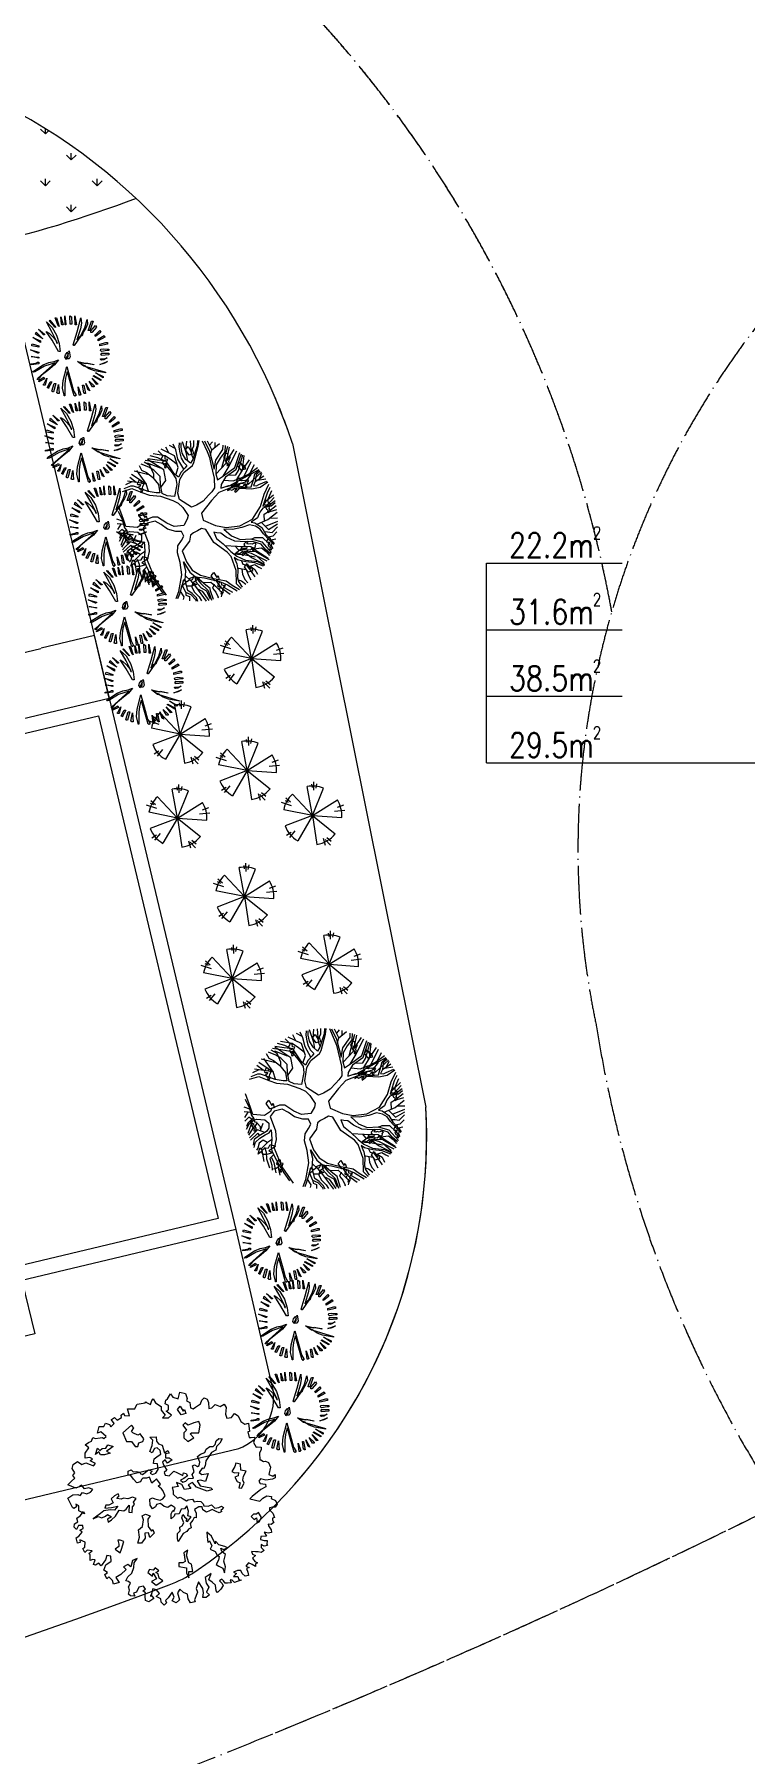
# Model space of a CAD drawing. Extents: x 1035948 to 1665131, y -158296 to 142149.
# Drawn here: x 1431022 to 1445003, y -8497 to 25295 of the extents above; entities that cross this region are included whole.
import ezdxf

# ---------------------------------------------------------------- set-up
doc = ezdxf.new("R2010")
doc.units = 0
doc.header["$LTSCALE"] = 200
doc.header["$MEASUREMENT"] = 0
doc.linetypes.add('ACAD_ISO04W100', pattern=[30.5, 24, -3, 0.5, -3])
doc.layers.get('0').update_dxf_attribs({"linetype": 'CONTINUOUS'})
doc.layers.get('DEFPOINTS').update_dxf_attribs({"linetype": 'CONTINUOUS'})
for name, color, linetype in [('CH1', 7, 'CONTINUOUS'), ('DL', 21, 'CONTINUOUS'), ('LMLK', 123, 'CONTINUOUS'), ('PUB_TEXT', 7, 'CONTINUOUS'), ('ZXX', 6, 'ACAD_ISO04W100'), ('凤尾兰', 7, 'CONTINUOUS'), ('合欢', 7, 'CONTINUOUS'), ('广玉兰', 7, 'CONTINUOUS'), ('枸骨球', 7, 'CONTINUOUS'), ('矮杆美人蕉', 7, 'CONTINUOUS')]:
    doc.layers.add(name, color=color, linetype=linetype)
doc.styles.add('_HZTXT', font='txt.shx', dxfattribs={"width": 0.8, "bigfont": 'hztxt.shx'})
doc.styles.add('DIM_FONT', font='SIMPLEX.shx', dxfattribs={"width": 0.8})
doc.dimstyles.new('NORMAL', dxfattribs={"dimscale": 3, "dimtxt": 0.18, "dimasz": 0.18, "dimexe": 0.18, "dimexo": 0.0625, "dimgap": 0.09, "dimtad": 0, "dimtih": 1, "dimtoh": 1, "dimdec": 4, "dimzin": 0, "dimdsep": 46, "dimtxsty": 'Standard', "dimblk1": '_DIMX', "dimblk2": '_DIMX', "dimcen": 0.09, "dimadec": 0, "dimazin": 0, "dimtfac": 1, "dimtdec": 4, "dimtofl": 0, "dimtmove": 0, "dimatfit": 3, "dimfxl": 0, "dimtolj": 1, "dimtzin": 0, "dimarcsym": 0})

# ---------------------------------------------------------------- blocks, each defined once
blk = doc.blocks.new('ZW14')
at = {"layer": '凤尾兰', "color": 3}
for q in [(-1089, 1201), (-289, 1609), (605, 1522), (-1560, 348), (-1483, -540), (-798, -1344), (1368, 883), (243, -1545), (1252, -970), (1605, -79)]:
    blk.add_line((9, 37), q, dxfattribs=at)
for points in [[(-1446, 996), (-1197, 777)], [(-42, 1733), (-12, 1553)], [(58, 1862), (68, 1404)], [(237, 1762), (187, 1514)], [(-1705, 757), (-1147, 578)], [(-1486, 847), (-1316, 767)], [(1203, 270), (1771, 329)], [(1373, 488), (1721, 618)], [(-1406, -1044), (-1147, -875)], [(-1227, -1174), (-928, -805)], [(596, -1213), (705, -1582)], [(695, -1273), (994, -1582)], [(785, -1174), (1024, -1373)]]:
    blk.add_lwpolyline(points, dxfattribs=at)
for start, end in [(133.34534, 168.79343), (68.14374, 100.76711), (355.83311, 31.88748), (201.1526, 239.68261), (278.40482, 320.96423)]:
    blk.add_arc((9, 37), 1600, start, end, dxfattribs=at)
at = {"layer": '凤尾兰', "color": 3, "style": 'DIM_FONT', "width": 0.8, "flags": 9}
for tag in ['YSIZE', 'XSIZE']:
    blk.add_attdef(tag, (0, 80), '', height=0.5, dxfattribs=at)
at = {"layer": '凤尾兰', "color": 3, "width": 0.8, "flags": 9}
for tag in ['YSIZE', 'XSIZE']:
    blk.add_attdef(tag, (159, 228), '', height=0.5, dxfattribs=at)
blk = doc.blocks.new('ZW11')
at = {"layer": '枸骨球', "color": 85, "linetype": 'Continuous'}
for points in [[(-954, 1937), (-625, 1544), (-680, 1571), (-991, 1909), (-954, 1937)], [(-652, 2065), (-588, 2065), (-442, 1608), (-497, 1635), (-652, 2065)], [(-351, 2120), (-222, 1699), (-286, 1699), (-286, 1727), (-314, 1727), (-351, 2120)], [(-131, 2184), (-76, 1727), (-76, 1699), (-104, 1699), (-131, 2184)], [(143, 2184), (235, 2120), (263, 1727), (171, 1727), (143, 2184)], [(747, 2065), (775, 1781), (720, 1480), (555, 931), (537, 876), (720, 1086), (747, 1086), (381, 565), (354, 565), (354, 601), (327, 601), (546, 1315), (747, 2065)], [(418, 2184), (509, 1699), (445, 1699), (418, 2184)], [(1086, 1974), (1113, 1727), (1012, 1507), (875, 1297), (811, 1086), (747, 1086), (747, 1113), (958, 1525), (1086, 1974)], [(1333, 1882), (1424, 1882), (1241, 1388), (1150, 1388), (1177, 1480), (1333, 1882)], [(-1869, 995), (-1448, 812), (-1448, 720), (-1869, 995)], [(-1686, 1297), (-1320, 931), (-1384, 967), (-1723, 1178), (-1686, 1297)], [(-1567, 1452), (-1229, 1178), (-1229, 1150), (-1293, 1150), (-1567, 1452)], [(-1137, 1845), (-826, 1553), (-588, 1132), (-433, 675), (-378, 235), (-469, 235), (-826, 848), (-1146, 1333), (-991, 1242), (-799, 1059), (-625, 848), (-561, 693), (-533, 693), (-817, 1278), (-1137, 1845)], [(1543, 1662), (1607, 1571), (1360, 1297), (1360, 1269), (1296, 1269), (1296, 1360), (1543, 1662)], [(1790, 1388), (1845, 1297), (1543, 1059), (1543, 1086), (1516, 1086), (1543, 1150), (1790, 1388)], [(2028, 1113), (2064, 1022), (1699, 812), (1699, 903), (2028, 1113)], [(-1997, 327), (-1540, 199), (-1540, 171), (-1567, 171), (-1567, 144), (-1595, 144), (-1997, 327)], [(-1906, 656), (-1540, 537), (-1540, 473), (-1933, 537), (-1933, 601), (-1906, 656)], [(107, 263), (171, -48), (107, -167), (-58, -167), (-122, -76), (-85, 62), (6, 181), (107, 235), (107, 263)], [(52, 144), (52, 107), (-76, -167), (-76, -194), (52, -48), (52, 144)], [(2119, 720), (2211, 720), (2211, 629), (1790, 537), (1790, 629), (2119, 720)], [(2001, 382), (2275, 354), (2275, 290), (2183, 290), (1881, 235), (1845, 263), (1817, 290), (1845, 354), (2001, 382)], [(1881, 144), (2275, 144), (2275, 53), (1881, 16), (1881, 53), (1845, 107), (1881, 144)], [(-1960, -39), (-1567, -76), (-1540, -76), (-1540, -130), (-1960, -39)], [(-1631, -350), (-1540, -350), (-1540, -441), (-1960, -496), (-1960, -441), (-1933, -441), (-1631, -377), (-1631, -350)], [(-469, -222), (-689, -496), (-1064, -798), (-1411, -1082), (-1521, -1210), (-1567, -1320), (-1595, -1292), (-1631, -1292), (-1595, -1228), (-680, -405), (-652, -377), (-1229, -570), (-1759, -881), (-1842, -899), (-1869, -899), (-1842, -835), (-1311, -496), (-1000, -368), (-716, -314), (-469, -222)], [(-12, -588), (226, -1430), (354, -1905), (473, -2115), (473, -2179), (445, -2179), (445, -2207), (418, -2207), (418, -2179), (381, -2179), (16, -899), (-12, -899), (-12, -926), (-94, -1219), (-131, -1530), (-131, -2179), (-168, -2179), (-168, -2143), (-250, -1768), (-213, -1356), (-12, -588)], [(564, -314), (994, -405), (1022, -405), (1022, -441), (784, -405), (784, -469), (811, -469), (967, -533), (967, -561), (903, -561), (564, -314)], [(967, -561), (2092, -899), (2092, -926), (1488, -816), (1205, -716), (967, -561)], [(1058, -405), (1452, -469), (1452, -496), (1058, -405)], [(1543, -926), (1973, -1137), (1973, -1201), (1543, -926)], [(2211, -314), (2092, -387), (1946, -441), (1790, -469), (2211, -314)], [(2183, -103), (2001, -213), (1900, -240), (1845, -222), (1817, -167), (2028, -167), (2183, -103)], [(-1265, -1173), (-1229, -1265), (-1540, -1411), (-1503, -1320), (-1265, -1173)], [(-1110, -1228), (-1201, -1594), (-1293, -1594), (-1293, -1539), (-1265, -1539), (-1110, -1228)], [(-927, -1411), (-835, -1411), (-1018, -1750), (-1018, -1777), (-1046, -1750), (-1082, -1750), (-1082, -1722), (-927, -1411)], [(-716, -1503), (-625, -1503), (-744, -1960), (-808, -1960), (-808, -1932), (-835, -1932), (-716, -1503)], [(-469, -1567), (-442, -2051), (-533, -2051), (-533, -2024), (-561, -2024), (-469, -1567)], [(601, -1686), (747, -2115), (720, -2115), (720, -2143), (656, -2143), (601, -1686)], [(839, -1594), (903, -1594), (994, -2051), (930, -2051), (930, -2024), (903, -2024), (839, -1594)], [(1022, -1503), (1241, -1905), (1177, -1868), (1150, -1868), (1022, -1503)], [(1205, -1384), (1479, -1631), (1479, -1686), (1388, -1686), (1205, -1384)], [(1360, -1228), (1699, -1539), (1634, -1539), (1634, -1567), (1607, -1539), (1360, -1228)], [(1452, -1082), (1845, -1292), (1845, -1356), (1424, -1109), (1452, -1082)]]:
    blk.add_lwpolyline(points, dxfattribs=at)
blk = doc.blocks.new('ZW02')
at = {"layer": '广玉兰', "color": 3}
for p, q in [((-1039, 1258), (-1172, 1337)), ((-951, 1063), (-1039, 1258)), ((-1127, 834), (-1456, 1053)), ((-1348, 1143), (-1127, 834)), ((-951, 957), (-951, 1063))]:
    blk.add_line(p, q, dxfattribs=at)
for points in [[(-374, 1775), (-381, 1677), (-360, 1549), (-332, 1429), (-276, 1332), (-199, 1257), (-241, 1204), (-332, 1106), (-388, 994), (-486, 1069), (-570, 1204), (-676, 1362), (-879, 1384), (-1089, 1414)], [(-754, 1492), (-855, 1594)], [(-449, 1040), (-395, 1212), (-479, 1482), (-787, 1630)], [(-611, 1545), (-681, 1680)], [(-464, 1644), (-594, 1714)], [(-269, 1174), (-402, 1407), (-451, 1617), (-514, 1742)], [(152, 1824), (264, 1580), (313, 1444), (348, 1287), (425, 971), (432, 753), (367, 657), (296, 586), (173, 445), (18, 355), (-94, 310), (-367, 483), (-409, 633), (-358, 940), (-269, 1099), (-73, 1257), (-38, 1324), (60, 1700), (82, 1827)], [(39, 1827), (32, 1707), (-3, 1595), (-66, 1399), (-115, 1309), (-220, 1399), (-304, 1542), (-332, 1677), (-332, 1775)], [(-203, 1506), (-300, 1796)], [(-181, 1366), (-220, 1610), (-200, 1812)], [(-58, 1424), (-94, 1519), (-115, 1821)], [(-98, 1587), (-45, 1707), (-45, 1826)], [(201, 1820), (313, 1587), (418, 1174), (460, 1384), (621, 1625), (628, 1722)], [(369, 1617), (269, 1813)], [(318, 1718), (381, 1795)], [(337, 1494), (369, 1617), (543, 1756)], [(445, 1678), (444, 1782)], [(670, 1715), (663, 1572), (558, 1429), (467, 1272), (460, 1069), (495, 934), (635, 1024), (888, 1212), (1007, 1557)], [(462, 1060), (698, 1309), (773, 1673)], [(599, 1204), (729, 1699)], [(628, 1019), (740, 1204), (936, 1592)], [(710, 1364), (880, 1622)], [(-1285, 1257), (-1229, 1151), (-1117, 1099), (-984, 994), (-844, 825), (-818, 639), (-898, 639), (-1083, 666), (-1299, 753), (-1412, 791), (-1482, 791), (-1636, 731)], [(-1145, 1377), (-949, 1347), (-781, 1317), (-711, 1302), (-633, 1212), (-535, 1090), (-447, 966), (-429, 825), (-479, 551), (-647, 566), (-765, 622), (-802, 821), (-809, 1010), (-951, 1152), (-1065, 1222), (-1236, 1287)], [(-799, 754), (-677, 922), (-725, 1159), (-1092, 1399)], [(-803, 1200), (-1092, 1311)], [(-717, 1366), (-858, 1437), (-1031, 1482)], [(-417, 1282), (-549, 1384), (-697, 1482), (-964, 1528)], [(1035, 1519), (944, 1257), (916, 1159), (677, 994), (579, 825), (570, 745), (756, 807), (1084, 761), (1266, 776), (1322, 956), (1350, 1069), (1448, 1151)], [(644, 929), (853, 911), (1098, 1001), (1266, 1354)], [(742, 1039), (916, 1046), (972, 1144), (1076, 1505)], [(939, 943), (1063, 1151), (1104, 1485)], [(1019, 1078), (1045, 1122), (1224, 1391)], [(1054, 985), (1203, 1061), (1408, 1211)], [(1244, 1091), (1340, 1283)], [(-1451, 889), (-1596, 818)], [(-1072, 673), (-1124, 844), (-1551, 903)], [(-1355, 876), (-1498, 989)], [(-1065, 1046), (-1397, 1132)], [(1640, 882), (1469, 761), (1280, 723), (1007, 738), (796, 753), (526, 648), (358, 462), (131, 175), (173, 17), (453, -103), (691, -148), (1007, -110), (1294, 40), (1476, 325), (1561, 611), (1666, 832)], [(705, 782), (1140, 889), (1266, 1054)], [(762, 796), (1445, 1169)], [(1017, 859), (1203, 836), (1498, 1107)], [(1469, 1129), (1378, 1046), (1357, 896), (1315, 806), (1385, 798), (1441, 829), (1617, 904)], [(1357, 896), (1553, 1024)], [(1404, 926), (1598, 954)], [(1452, 958), (1509, 1087)], [(-1662, 672), (-1454, 738), (-1222, 648), (-1048, 586), (-800, 560), (-517, 462), (-394, 401), (-290, 303), (-171, 123), (-190, 38), (-269, -103), (-269, -103), (-486, -125), (-655, -50), (-865, 85), (-984, 85), (-1166, 10), (-1187, -58), (-1328, -148), (-1587, -125), (-1643, 32), (-1757, 343)], [(1813, 408), (1722, 333), (1568, 303), (1526, 288), (1462, 198), (1406, 70), (1266, -28), (1350, -43), (1504, -148), (1596, -306), (1792, -516)], [(1687, 761), (1624, 633), (1532, 333), (1659, 348), (1806, 461)], [(1553, 399), (1645, 483), (1768, 595)], [(1611, 342), (1787, 534)], [(1641, 480), (1732, 689)], [(-1661, -6), (-1790, 40)], [(-1762, 220), (-1671, 32), (-1622, -155), (-1566, -216), (-1615, -238), (-1706, -328), (-1734, -403)], [(1402, -78), (1645, 32), (1857, 199)], [(1564, -5), (1561, 153), (1659, 213), (1833, 351)], [(1620, 189), (1849, 257)], [(1687, 65), (1866, 70)], [(-1602, -83), (-1789, -65)], [(-1705, -73), (-1780, -194)], [(-1615, -238), (-1678, -193), (-1769, -281)], [(-1734, -463), (-1664, -336), (-1566, -261), (-1496, -238), (-1314, -253), (-1229, -328), (-1229, -441), (-1278, -516), (-1447, -614), (-1559, -696), (-1580, -824)], [(-1606, -291), (-1703, -558)], [(-1406, -505), (-1419, -411), (-1489, -328), (-1587, -441), (-1689, -600)], [(-1411, -470), (-1356, -328)], [(-443, -1766), (-381, -1605), (-318, -1229), (-353, -944), (-416, -726), (-402, -569), (-325, -448), (-269, -351), (-325, -238), (-451, -238), (-641, -185), (-781, -80), (-924, -6), (-1101, -50), (-1198, -174), (-1075, -501), (-1061, -696), (-1103, -891), (-928, -1320), (-671, -1687)], [(1035, -1535), (930, -1432), (924, -1128), (809, -810), (720, -713), (411, -493), (229, -193), (131, -170), (39, -223), (-52, -268), (-115, -321), (-143, -463), (-304, -681), (-206, -929), (-80, -1117), (109, -1237), (376, -1305), (691, -1365), (831, -1462), (997, -1559)], [(1701, -749), (1582, -644), (1490, -531), (1294, -471), (1126, -478), (888, -463), (698, -373), (572, -276), (481, -268), (411, -253), (474, -403), (628, -523), (803, -696), (937, -801), (1133, -891), (1406, -921), (1568, -1004)], [(1778, -538), (1673, -433), (1540, -291), (1469, -185), (1364, -118), (1224, -88), (1049, -148), (839, -193), (642, -185), (817, -343), (1014, -426), (1259, -411), (1504, -478), (1722, -719)], [(1272, -414), (1350, -381), (1518, -381), (1666, -516), (1757, -626)], [(1500, -34), (1659, -193), (1866, -65)], [(1559, -243), (1638, -246), (1743, -261), (1863, -133)], [(1586, -120), (1868, -5)], [(1647, -361), (1764, -343), (1850, -252)], [(-1314, -537), (-1482, -478), (-1601, -591), (-1667, -660)], [(-1430, -604), (-1475, -553), (-1646, -714)], [(-1559, -876), (-1531, -756), (-1433, -666), (-1306, -591), (-1215, -546), (-1173, -478), (-1166, -569), (-1159, -696), (-1173, -869), (-1159, -952), (-1103, -1072), (-998, -1267), (-886, -1455), (-753, -1635)], [(-1264, -764), (-1356, -711), (-1447, -779), (-1475, -891), (-1510, -937)], [(-1166, -704), (-1257, -764), (-1391, -899), (-1342, -1199)], [(663, -561), (944, -576), (1259, -584), (1399, -689), (1652, -846)], [(867, -749), (1127, -774), (1357, -819)], [(902, -576), (972, -659), (1105, -689), (1266, -734), (1617, -906)], [(1042, -681), (1366, -695), (1675, -880)], [(1112, -704), (1268, -836), (1569, -986)], [(1322, -636), (1498, -614), (1603, -696), (1680, -786)], [(1714, -433), (1822, -408)], [(-1328, -869), (-1285, -982), (-1278, -1139), (-1208, -1342)], [(-1124, -1057), (-1201, -1132), (-1159, -1282), (-1152, -1395)], [(-1166, -1109), (-1110, -1222), (-1065, -1455)], [(53, -1830), (18, -1748), (-80, -1650), (-178, -1582), (-241, -1350), (-227, -1132), (-276, -929), (-136, -1169), (-3, -1274), (109, -1417), (285, -1582), (362, -1800)], [(1547, -1027), (1350, -952), (1140, -929), (951, -884), (874, -831), (937, -974), (958, -1109), (951, -1297), (972, -1380), (1056, -1507)], [(972, -1072), (1147, -1102), (1210, -1259), (1252, -1342)], [(1042, -906), (1077, -982), (1238, -1027), (1350, -1102), (1406, -1214)], [(1049, -1094), (1063, -1214), (1119, -1335), (1189, -1410)], [(1154, -1004), (1266, -1154), (1350, -1274)], [(1231, -1027), (1343, -989), (1434, -1049), (1498, -1079)], [(1378, -786), (1560, -951)], [(-1019, -1335), (-1061, -1357), (-1117, -1372)], [(-1019, -1229), (-1005, -1372), (-977, -1507)], [(-402, -1763), (-360, -1657), (-304, -1462), (-234, -1620), (-108, -1673), (4, -1793), (4, -1823)], [(-234, -1252), (-115, -1357), (-3, -1492), (243, -1823)], [(-150, -1312), (-52, -1274)], [(-73, -1425), (-87, -1507), (-24, -1620), (81, -1725), (131, -1815)], [(-17, -1274), (4, -1387), (124, -1522), (250, -1590), (320, -1763)], [(60, -1552), (145, -1597), (299, -1808)], [(404, -1785), (341, -1590), (327, -1537), (229, -1462), (81, -1335), (75, -1282), (201, -1297), (544, -1380), (726, -1455), (944, -1590)], [(166, -1402), (348, -1395), (453, -1485), (600, -1635), (579, -1725)], [(418, -1440), (383, -1530), (460, -1620), (509, -1733), (502, -1755)], [(467, -1365), (565, -1507), (782, -1665)], [(677, -1440), (649, -1515), (839, -1620)], [(965, -1342), (1042, -1365), (1140, -1440)], [(-339, -1605), (-318, -1657), (-269, -1725), (-283, -1785)], [(-227, -1635), (-220, -1688), (-143, -1718), (-143, -1815)]]:
    blk.add_lwpolyline(points, dxfattribs=at)
at = {"layer": '广玉兰', "color": 6, "linetype": 'ByBlock'}
for points, elevation in [([(-172, 1689), (-105, 1573), (-71, 1614), (-47, 1521), (-146, 1497), (-231, 1614)], 4620), ([(-670, 1295), (-662, 1340), (-632, 1399), (-691, 1407), (-695, 1474), (-746, 1487), (-758, 1449), (-791, 1395), (-762, 1378), (-716, 1382), (-720, 1344), (-758, 1332), (-733, 1282), (-699, 1265), (-712, 1211), (-682, 1206), (-653, 1261)], 2310), ([(754, 1345), (763, 1391), (792, 1449), (733, 1458), (729, 1524), (678, 1537), (666, 1500), (633, 1445), (662, 1428), (708, 1433), (704, 1395), (666, 1382), (691, 1332), (725, 1315), (712, 1261), (742, 1257), (771, 1311)], 2310), ([(1009, 1345), (1076, 1228), (1110, 1269), (1135, 1177), (1035, 1153), (951, 1269)], 4620), ([(-1212, 741), (-1203, 786), (-1174, 845), (-1233, 853), (-1237, 920), (-1288, 933), (-1300, 895), (-1333, 841), (-1304, 824), (-1258, 828), (-1262, 790), (-1300, 778), (-1275, 728), (-1241, 711), (-1254, 656), (-1224, 652), (-1195, 707)], 2310), ([(728, 692), (783, 717), (825, 700), (867, 721), (887, 738), (934, 713), (887, 687), (896, 654), (934, 679), (980, 721), (1021, 788), (1072, 780), (1097, 801), (1130, 843), (1126, 767), (1164, 763), (1168, 826), (1193, 851), (1181, 876), (1210, 918), (1168, 935), (1118, 914), (1068, 922), (1043, 910), (992, 918), (1021, 947), (1009, 972), (967, 947), (929, 914), (951, 872), (904, 843), (871, 843), (858, 809), (934, 818), (1005, 834), (967, 788), (917, 792), (846, 780), (808, 751)], 2310), ([(1675, 282), (1683, 327), (1712, 386), (1654, 394), (1650, 461), (1599, 474), (1587, 436), (1553, 382), (1583, 365), (1629, 369), (1625, 331), (1587, 319), (1612, 269), (1645, 252), (1633, 198), (1662, 193), (1692, 248)], 2310), ([(-1226, 194), (-1159, 77), (-1125, 118), (-1101, 26), (-1200, 1), (-1284, 118)], 4620), ([(-1527, -418), (-1519, -372), (-1489, -314), (-1548, -306), (-1552, -239), (-1603, -226), (-1615, -263), (-1648, -318), (-1619, -335), (-1573, -330), (-1577, -368), (-1615, -381), (-1590, -431), (-1556, -448), (-1569, -502), (-1539, -506), (-1510, -452)], 2310), ([(1729, -570), (1737, -524), (1766, -466), (1708, -457), (1704, -390), (1653, -377), (1641, -415), (1608, -469), (1637, -486), (1683, -482), (1679, -520), (1641, -533), (1666, -582), (1699, -600), (1687, -654), (1717, -658), (1746, -603)], 2310), ([(898, -749), (953, -724), (994, -741), (1036, -720), (1057, -703), (1103, -728), (1057, -754), (1066, -787), (1103, -761), (1150, -720), (1191, -653), (1242, -661), (1267, -640), (1300, -598), (1296, -674), (1334, -678), (1338, -615), (1363, -590), (1351, -565), (1380, -523), (1338, -506), (1288, -527), (1237, -519), (1212, -531), (1162, -523), (1191, -494), (1179, -469), (1137, -494), (1099, -527), (1120, -569), (1074, -598), (1041, -598), (1028, -632), (1103, -623), (1175, -607), (1137, -653), (1087, -649), (1016, -661), (978, -690)], 2310), ([(-1429, -887), (-1371, -937), (-1321, -896), (-1237, -887), (-1195, -812), (-1077, -846), (-1161, -913), (-1228, -954), (-1144, -997), (-1271, -1038), (-1362, -1038), (-1396, -971), (-1472, -1030)], 4620), ([(-935, -1350), (-926, -1304), (-897, -1246), (-955, -1237), (-960, -1170), (-1010, -1158), (-1022, -1195), (-1056, -1250), (-1027, -1267), (-980, -1262), (-985, -1300), (-1022, -1313), (-997, -1363), (-964, -1380), (-977, -1434), (-947, -1438), (-918, -1383)], 2310), ([(413, -1171), (480, -1287), (514, -1246), (538, -1339), (438, -1363), (354, -1246)], 4620), ([(1170, -972), (1237, -1089), (1271, -1048), (1295, -1140), (1195, -1165), (1111, -1048)], 4620), ([(-267, -1335), (-208, -1385), (-158, -1344), (-74, -1335), (-33, -1260), (85, -1294), (1, -1361), (-66, -1402), (18, -1445), (-109, -1486), (-200, -1486), (-234, -1419), (-310, -1478)], 4620), ([(615, -1577), (624, -1531), (653, -1473), (595, -1464), (590, -1397), (540, -1384), (528, -1422), (494, -1476), (523, -1493), (570, -1489), (565, -1527), (528, -1540), (553, -1589), (586, -1607), (573, -1661), (603, -1665), (632, -1610)], 2310)]:
    blk.add_lwpolyline(points, close=True, dxfattribs=dict(at, elevation=elevation))
at = {"layer": '广玉兰', "color": 3, "width": 0.8, "flags": 9}
for tag, p in [('XSIZE', (-321, -249)), ('XSIZE', (-274, -93)), ('YSIZE', (196, -1)), ('YSIZE', (644, -151))]:
    blk.add_attdef(tag, p, '', height=0.72, dxfattribs=at)
blk = doc.blocks.new('ZW04')
at = {"layer": '合欢', "color": 3, "linetype": 'ByBlock', "elevation": 4620}
for points in [[(-149, -2071), (-241, -2195), (-299, -2255), (-275, -2313), (-333, -2364), (-399, -2296), (-409, -2221), (-508, -2170), (-433, -2102), (-501, -2020), (-583, -1996), (-627, -2170), (-627, -2129), (-566, -2212), (-675, -2287), (-751, -2255), (-760, -2163), (-751, -2088), (-811, -2044), (-751, -2003), (-794, -1935), (-901, -1962), (-952, -2071), (-1020, -2095), (-986, -2163), (-1085, -2153), (-1129, -2112), (-1112, -2027), (-1129, -1952), (-1085, -1870), (-1129, -1828), (-1194, -1819), (-1146, -1727), (-1054, -1644), (-1010, -1518), (-1003, -1409), (-935, -1317), (-1044, -1358), (-1078, -1501), (-1146, -1450), (-1245, -1501), (-1187, -1559), (-1304, -1676), (-1420, -1744), (-1338, -1853), (-1471, -1894), (-1488, -1811), (-1573, -1727), (-1621, -1768), (-1665, -1676), (-1604, -1627), (-1689, -1576), (-1638, -1460), (-1522, -1375), (-1529, -1266), (-1621, -1249), (-1648, -1341), (-1748, -1477), (-1798, -1416), (-1874, -1467), (-1915, -1450), (-1881, -1341), (-1932, -1334), (-1990, -1358), (-1990, -1300), (-1990, -1232), (-2024, -1200), (-1949, -1142), (-2058, -1125), (-2116, -1183), (-2157, -1091), (-2116, -1057), (-2107, -948), (-2225, -897), (-2216, -958), (-2276, -973), (-2308, -849), (-2250, -815), (-2174, -723), (-2225, -682), (-2150, -638), (-2157, -572), (-2259, -572), (-2301, -665), (-2352, -614), (-2342, -539), (-2267, -488), (-2291, -412), (-2216, -354), (-2140, -262), (-2124, -313), (-2250, -245), (-2250, -129), (-2318, -95), (-2301, -153), (-2359, -194), (-2393, -170), (-2492, 39), (-2383, 114), (-2267, 123), (-2216, 97), (-2167, 165), (-2065, 140), (-1983, 172), (-1932, 233), (-2024, 274), (-2124, 250), (-2191, 332), (-2242, 298), (-2318, 264), (-2492, 342), (-2410, 424), (-2335, 492), (-2383, 550), (-2335, 608), (-2400, 708), (-2376, 793), (-2276, 861), (-2184, 793), (-2092, 834), (-1990, 793), (-1915, 768), (-1874, 817), (-1990, 875), (-1939, 926), (-2000, 953), (-2107, 936), (-2107, 1052), (-2024, 1168), (-2107, 1236), (-2031, 1287), (-1966, 1319), (-1932, 1404), (-1881, 1379), (-1772, 1394), (-1714, 1404), (-1689, 1379), (-1631, 1428), (-1757, 1530), (-1832, 1496), (-1789, 1646), (-1689, 1646), (-1648, 1721), (-1556, 1697), (-1529, 1639), (-1454, 1714), (-1512, 1796), (-1512, 1806), (-1447, 1855), (-1389, 1789), (-1287, 1855), (-1296, 1906), (-1245, 1947), (-1221, 1898), (-1112, 1889), (-1153, 2049), (-1071, 2049), (-986, 2049), (-969, 2097), (-935, 2148), (-894, 2158), (-760, 2182), (-743, 2206), (-726, 2189), (-634, 2141), (-610, 2233), (-576, 2274), (-525, 2182), (-399, 2097), (-399, 2015), (-307, 1906), (-367, 1847), (-231, 1847), (-166, 1906), (-282, 1990), (-231, 2022), (-231, 2124), (-307, 2158), (-292, 2240), (-258, 2274), (-190, 2383), (-139, 2308), (-16, 2274), (18, 2417), (152, 2391), (186, 2281), (169, 2223), (244, 2189), (261, 2066), (319, 2049), (370, 2083), (487, 2158), (513, 2240), (571, 2291), (639, 2264), (664, 2189), (671, 2056), (739, 2066), (814, 2141), (930, 2097), (1015, 2148), (1066, 2073), (1049, 1930), (1081, 1838), (1183, 1855), (1248, 1940), (1333, 1889), (1391, 1763), (1483, 1704), (1568, 1721), (1585, 1537), (1551, 1530), (1576, 1404), (1627, 1404), (1692, 1411), (1709, 1387), (1709, 1379), (1678, 1287), (1736, 1185), (1767, 1195), (1852, 1185), (1852, 1135), (1811, 1052), (1818, 902), (1845, 902), (1903, 861), (1944, 868), (2012, 844), (2061, 734), (2020, 574), (2112, 533), (2163, 574), (2163, 499), (2104, 465), (1952, 448), (1835, 475), (1794, 424), (1828, 373), (1944, 356), (1952, 291), (1845, 233), (1644, 80), (1593, 22), (1818, -27), (1886, 39), (1978, 89), (2078, 80), (2071, 31)], [(2071, 31), (2170, -10), (2211, -95), (2163, -163), (2104, -163), (2037, -180), (2037, -221), (2112, -296), (2146, -395), (2104, -412), (2104, -454), (2136, -505), (2071, -555), (2003, -546), (2012, -580), (2071, -672), (2078, -730), (2003, -747), (1920, -723), (1969, -815), (1845, -822), (1835, -890), (1920, -907), (1986, -907), (1978, -999), (1995, -1023), (1920, -1040), (1852, -999), (1852, -1065), (1920, -1133), (1852, -1183), (1784, -1167), (1719, -1167), (1634, -1157), (1651, -1217), (1719, -1249), (1651, -1310), (1709, -1385), (1767, -1409), (1719, -1433), (1719, -1491), (1644, -1450), (1568, -1409), (1508, -1484), (1576, -1518), (1517, -1542), (1551, -1618), (1568, -1693), (1493, -1710), (1425, -1651), (1391, -1584), (1316, -1584), (1224, -1618), (1292, -1651), (1224, -1719), (1326, -1719), (1350, -1785), (1401, -1802), (1309, -1828), (1248, -1853), (1200, -1802), (1149, -1795), (1173, -1860), (1091, -1870), (1040, -1870), (1006, -1819), (964, -1778), (913, -1819), (964, -1870), (998, -1921), (940, -2003), (865, -2078), (838, -2044), (821, -1911), (746, -1843), (671, -1795), (722, -1651), (588, -1744), (613, -1870), (671, -1962), (622, -2071), (688, -2129), (613, -2187), (537, -2187), (554, -2088), (537, -1986), (438, -1836), (387, -1986), (421, -2071), (353, -2246), (363, -2287), (261, -2313), (212, -2221), (195, -2112), (103, -2078), (18, -2003), (-33, -2088), (11, -2246), (-64, -2313), (-149, -2262), (-108, -2180), (-149, -2071)]]:
    blk.add_lwpolyline(points, dxfattribs=at)
at = {"layer": '合欢', "color": 6, "linetype": 'ByBlock', "elevation": 4620}
for points in [[(28, 2107), (94, 1990), (129, 2031), (153, 1939), (53, 1914), (-31, 2031)], [(-813, 1314), (-785, 1370), (-869, 1482), (-925, 1454), (-1037, 1509), (-1066, 1538), (-1009, 1622), (-1066, 1679), (-1263, 1509), (-1179, 1314), (-1066, 1314), (-982, 1201), (-925, 1201), (-898, 1286)], [(114, 1398), (199, 1314), (339, 1398), (255, 1482), (283, 1509), (452, 1509), (479, 1679), (452, 1763), (339, 1735), (283, 1706), (199, 1679), (142, 1735), (87, 1679), (171, 1567), (114, 1509)], [(-1831, 1161), (-1773, 1111), (-1723, 1152), (-1639, 1161), (-1597, 1236), (-1479, 1202), (-1563, 1135), (-1630, 1094), (-1546, 1051), (-1673, 1010), (-1764, 1010), (-1798, 1077), (-1874, 1018)], [(1434, 441), (1451, 532), (1510, 649), (1393, 666), (1384, 800), (1283, 826), (1259, 750), (1192, 642), (1250, 608), (1343, 616), (1335, 541), (1259, 515), (1309, 416), (1376, 381), (1350, 273), (1410, 265), (1469, 374)], [(-1924, -422), (-1814, -371), (-1731, -405), (-1647, -364), (-1606, -330), (-1513, -379), (-1606, -431), (-1589, -498), (-1513, -446), (-1421, -364), (-1338, -230), (-1237, -245), (-1187, -204), (-1120, -120), (-1128, -271), (-1053, -280), (-1044, -154), (-994, -103), (-1019, -53), (-960, 31), (-1044, 64), (-1144, 22), (-1245, 39), (-1295, 14), (-1396, 31), (-1338, 89), (-1362, 139), (-1446, 89), (-1522, 22), (-1479, -62), (-1572, -120), (-1639, -120), (-1664, -187), (-1513, -170), (-1371, -137), (-1446, -230), (-1546, -221), (-1689, -245), (-1764, -304)], [(-642, -355), (-701, -431), (-692, -597), (-617, -699), (-584, -664), (-558, -748), (-651, -840), (-684, -740), (-768, -748), (-759, -857), (-843, -974), (-919, -974), (-885, -832), (-910, -673), (-818, -597), (-793, -446), (-826, -355), (-751, -321)], [(1853, -397), (1786, -280), (1745, -321), (1678, -321), (1627, -371), (1694, -438), (1745, -405), (1761, -513), (1803, -489)], [(1008, -1375), (1049, -1226), (965, -1159), (941, -1083), (1000, -1116), (1091, -1075), (1032, -1049), (898, -1008), (823, -924), (814, -982), (732, -815), (630, -723), (639, -824), (648, -958), (689, -915), (740, -1033), (706, -1107), (814, -1159), (857, -1241), (907, -1267), (890, -1351), (840, -1451), (898, -1485), (991, -1535), (1024, -1636), (1049, -1502)], [(-1318, -1187), (-1290, -1102), (-1234, -933), (-1318, -906), (-1375, -906), (-1347, -991), (-1347, -1046), (-1431, -1102)], [(226, -1608), (310, -1608), (283, -1440), (226, -1411), (171, -1243), (199, -1130), (114, -1187), (142, -1383), (87, -1411), (2, -1411), (2, -1495), (171, -1524), (171, -1637), (226, -1749)], [(-441, -1753), (-467, -1660), (-517, -1627), (-450, -1593), (-534, -1526), (-575, -1576), (-660, -1561), (-701, -1627), (-593, -1712), (-575, -1645), (-500, -1770), (-617, -1828), (-508, -1912), (-357, -1820)]]:
    blk.add_lwpolyline(points, close=True, dxfattribs=at)
at = {"layer": '合欢', "color": 3, "linetype": 'ByBlock', "elevation": 4620}
blk.add_lwpolyline([(-131, 206), (-131, 131), (-31, 39), (28, 64), (94, 22), (170, -20), (211, 5), (304, 14), (345, -45), (412, -28), (496, -36), (546, -87), (563, -129), (656, -137), (732, -112), (807, -187), (898, -170), (957, -137), (1000, -170), (991, -196), (941, -237), (965, -263), (907, -288), (840, -263), (747, -213), (689, -245), (622, -271), (539, -221), (522, -154), (447, -154), (354, -213), (388, -297), (388, -405), (345, -397), (313, -455), (254, -530), (278, -623), (220, -656), (179, -706), (94, -757), (-14, -932), (-31, -874), (-31, -757), (28, -690), (19, -614), (77, -580), (112, -513), (70, -405), (86, -330), (129, -379), (187, -431), (153, -463), (196, -481), (278, -379), (204, -355), (220, -254), (179, -129), (129, -196), (53, -204), (3, -312), (-89, -321), (-106, -364), (-173, -422), (-173, -312), (-139, -237), (-115, -263), (-81, -179), (-173, -120), (-249, -170), (-333, -146), (-416, -79), (-500, -103), (-526, -154), (-593, -196), (-642, -120), (-651, 14), (-593, 47), (-541, 22), (-424, -3), (-357, 22), (-307, 89), (-357, 215), (-392, 247), (-467, 307), (-416, 357), (-500, 474), (-550, 433), (-608, 374), (-660, 508), (-726, 491), (-809, 491), (-843, 457), (-860, 407), (-943, 381), (-1019, 465), (-1077, 550), (-1137, 558), (-1137, 649), (-1070, 675), (-1027, 634), (-943, 642), (-876, 625), (-869, 591), (-818, 575), (-759, 616), (-684, 675), (-601, 649), (-642, 599), (-593, 575), (-517, 599), (-467, 683), (-483, 809), (-567, 817), (-558, 926), (-467, 993), (-407, 1027), (-424, 1111), (-491, 1169), (-550, 1152), (-601, 1060), (-651, 1085), (-601, 1219), (-584, 1345), (-651, 1411), (-508, 1420), (-500, 1319), (-459, 1260), (-374, 1228), (-325, 1060), (-249, 1111), (-215, 1051), (-299, 1035), (-299, 943), (-215, 943), (-148, 901), (-258, 826), (-307, 901), (-366, 850), (-340, 776), (-273, 666), (-333, 616), (-307, 558), (-258, 550), (-215, 541), (-115, 649), (-48, 616), (86, 550), (103, 608), (161, 591), (196, 541), (112, 483), (36, 448), (86, 398), (153, 424), (220, 483), (330, 491), (295, 575), (345, 634), (304, 768), (354, 792), (421, 750), (455, 776), (472, 850), (421, 977), (488, 1027), (581, 1068), (613, 1144), (697, 1202), (773, 1202), (814, 1245), (840, 1327), (898, 1379), (974, 1370), (924, 1278), (848, 1202), (831, 1118), (732, 1068), (606, 876), (589, 768), (555, 701), (522, 716), (455, 616), (514, 575), (656, 591), (598, 416), (488, 448), (412, 433), (479, 314), (715, 273), (756, 232), (639, 198), (397, 290), (304, 390), (211, 340), (271, 256), (129, 232), (70, 349), (-57, 390), (-14, 299), (-98, 290), (-148, 282)], close=True, dxfattribs=at)
blk = doc.blocks.new('*D573')
at = {"layer": 'CH1', "color": 0, "lineweight": -2}
for p, q in [((1430101, 12985), (1431149, 13235)), ((1432201, 13485), (1431153, 13236)), ((1432495, 12256), (1432202, 13486)), ((1430394, 11756), (1430101, 12985))]:
    blk.add_line(p, q, dxfattribs=at)
at = {"layer": 'CH1', "color": 0}
for points in [[(1432201, 13485), (1432201, 13485), (1432202, 13485)], [(1430101, 12985), (1430101, 12985), (1430101, 12985)]]:
    blk.add_solid(points, dxfattribs=at)
at = {"layer": 'DEFPOINTS', "color": 0}
for p in [(1432202, 13485), (1432495, 12256, -18084), (1430394, 11756, -18084)]:
    blk.add_point(p, dxfattribs=at)
at = {"layer": 'CH1', "color": 0, "insert": (1431151, 13235), "char_height": 0.54, "attachment_point": 5}
blk.add_mtext('\\A1;2160.0000', dxfattribs=at)
blk = doc.blocks.new('_DIMX')
blk.add_line((-150, 0), (150, 0))
at = {"const_width": 50}
blk.add_lwpolyline([(-70, -70), (70, 70)], dxfattribs=at)

msp = doc.modelspace()

# ---------------------------------------------------------------- hatches: boundary and pattern name
at = {"layer": '矮杆美人蕉', "ltscale": 20}
h = msp.add_hatch(dxfattribs=at)
h.set_pattern_fill('GRASS', color=3, scale=720, style=0)
h.set_pattern_definition([(90, (596285.8, -45900.56), (-509.11688, 509.11688), [135, -883.23377]), (45, (596285.8, -45900.6), (-509.1169, 509.1169), [135, -585]), (135, (596285.8, -45900.6), (-509.1169, -509.1169), [135, -585])])
edge = h.paths.add_edge_path()
edge.add_arc((1369293.95608, 134328.6342), 121416.28995, 290.4355276231, 294.9930679959, ccw=False)
edge.add_line((1411686.83793, 20553.59725), (1411657.64429, 20442.84029))
edge.add_spline(control_points=[(1411533.08321, 20496.42609), (1411868.22384, 20348.99995), (1412202.74019, 20207.61229), (1412536.15869, 20076.84342)], knot_values=[18973.5378657988, 18973.5378657988, 18973.5378657988, 18973.5378657988, 19810.6646084919, 19810.6646084919, 19810.6646084919, 19810.6646084919], degree=3, periodic=0)
edge.add_spline(control_points=[(1412536.15869, 20076.84342), (1413854.23123, 20315.59494), (1417620.95952, 20997.88824), (1423176.05306, 24933.33323), (1427204.44664, 22310.51863), (1428986.62955, 21034.39297)], knot_values=[0, 0, 0, 0, 3378.2435682575, 9654.1921807054, 14658.2939753143, 14658.2939753143, 14658.2939753143, 14658.2939753143], degree=3, periodic=0)
edge.add_spline(control_points=[(1428986.62955, 21034.39297), (1430335.57331, 21149.56208), (1431678.85009, 21572.58575), (1433020.71282, 22072.42615)], knot_values=[1139.3071240425, 1139.3071240425, 1139.3071240425, 1139.3071240425, 4565.9439913406, 4565.9439913406, 4565.9439913406, 4565.9439913406], degree=3, periodic=0)
edge.add_arc((1425110.0061, 13632.02868), 11568.04177, 46.855436437, 112.981859583)

# ---------------------------------------------------------------- linework, layer by layer
for p, q in [((1439909.75526, 10983.8604), (1439909.75526, 14909.78029)), ((1439909.75526, 14909.78029), (1442575.40847, 14909.78029)), ((1439909.75526, 13601.14033), (1442575.40847, 13601.14033)), ((1439909.75526, 12292.50037), (1442575.40847, 12292.50037)), ((1439909.75526, 10983.8604), (1442575.40847, 10983.8604))]:
    msp.add_line(p, q)
msp.add_open_spline([(1433020.71282, 22072.42615, -27056.10778), (1430962.22252, 21305.64383, -27056.10778), (1427613.431, 20353.85378, -27056.10778), (1422220.04729, 23092.37186, -27056.10778), (1417593.65606, 18257.17856, -27056.10778), (1413582.95136, 19594.70272, -27056.10778), (1411533.08321, 20496.42609, -27056.10778)], degree=3, knots=[1139.3071240425, 1139.3071240425, 1139.3071240425, 1139.3071240425, 6395.9541534532, 9677.1194110746, 14690.4277391909, 19810.6646084919, 19810.6646084919, 19810.6646084919, 19810.6646084919])
at = {"layer": 'DL'}
for p, q in [((1430771.2007, 19486.31127, -18083.76634), (1432494.77069, 12256.10904, -18083.76634)), ((1436093.82614, 17261.80656), (1438717.39651, 4224.32056)), ((1436093.82614, 17261.80656), (1438717.39651, 4224.32056)), ((1436093.82614, 17261.80656), (1438717.39651, 4224.32056)), ((1434980.51958, 1820.06398, -18083.76634), (1435720.13952, -1390.32612, -3155.61228)), ((1403489.95122, -9998.13387, -18083.76634), (1435040.93979, -2483.04225, -18083.76634))]:
    msp.add_line(p, q, dxfattribs=at)
for centre, radius, start, end in [((1425110.0061, 13632.02868), 11568.04177, 18.286958754, 112.981859589), ((1425110.0061, 13632.02868), 11568.04177, 18.286958754, 22.976125779), ((1425110.0061, 13632.02868), 11568.04177, 18.286958754, 22.976125779), ((1428423.541, 3652.00346), 10309.75307, 303.910197243, 3.182250766), ((1428423.541, 3652.00346), 10309.75307, 315.368139559, 3.182250766), ((1428423.541, 3652.00346), 10309.75307, 315.368139559, 3.182250766), ((1434663.95285, -1491.27521, -3155.61228), 1061, 290.812619595, 5.459679184), ((1432836.33546, -2912.40349), 2400, 290.411739726, 303.910197243), ((1372044.8277, 160448.57481), 176705.52673, 276.8937445209, 290.4117397263)]:
    msp.add_arc(centre, radius, start, end, dxfattribs=at)
at = {"layer": 'LMLK', "elevation": -18083.76634}
for points in [[(1430393.55356, 11755.62269), (1432494.77069, 12256.10904), (1434980.51958, 1820.06398), (1430778.08533, 819.09128), (1431028.3285, -231.51729), (1422810.23486, -2188.97503)], [(1430180.12279, 11408.72889), (1432281.33992, 11909.21524), (1434633.62578, 2033.49475), (1430431.19153, 1032.52205)]]:
    msp.add_lwpolyline(points, dxfattribs=at)
at = {"layer": 'PUB_TEXT'}
msp.add_line((1439909.75526, 10983.8604), (1454314.63669, 10983.8604), dxfattribs=at)
at = {"layer": 'ZXX', "ltscale": 0.2}
for centre, radius, start, end in [((1419219.76688, 9734.67404), 23534.19284, 10.331638381, 70.164089812), ((1419219.76688, 9734.67404), 23534.19284, 10.331638381, 45.345420844), ((1419219.76688, 9734.67404), 23534.19284, 10.331638381, 45.345420844), ((1458516.57778, 9278.54664), 16807.98373, 110.382767099, 191.942558348), ((1458516.57778, 9278.54664), 16807.98373, 110.382767099, 191.942558348), ((1458516.57778, 9278.54664), 16807.98373, 110.382767099, 191.942558348), ((1465823.93071, 9558.01863), 24046.92915, 188.989857365, 213.10802395), ((1465823.93071, 9558.01863), 24046.92915, 188.989857365, 213.10802395), ((1465823.93071, 9558.01863), 24046.92915, 188.989857365, 213.10802395), ((1378730.19925, 131129.47933), 150426.85953, 275.6283660368, 296.4280410451), ((1378730.19925, 131129.47933), 150426.85953, 292.2793063035, 296.4280410451), ((1378730.19925, 131129.47933), 150426.85953, 292.2793063035, 296.4280410451)]:
    msp.add_arc(centre, radius, start, end, dxfattribs=at)

# ---------------------------------------------------------------- block references
at = {"layer": '凤尾兰', "ltscale": 20, "xscale": 0.3600000001024455, "yscale": 0.3600000000005821, "zscale": 0.36}
for p in [(1435289.72469, 13022.20402, -27056.10778), (1433883.53747, 11538.65371, -27056.10778), (1435203.09201, 10823.39502, -27056.10778), (1433834.31983, 9888.4679, -27056.10778), (1436485.23574, 9940.40753, -27056.10778), (1435151.1141, 8347.56965, -27056.10778), (1436814.43484, 7014.43244, -27056.10778), (1434908.54768, 6737.41732, -27056.10778)]:
    msp.add_blockref('ZW14', p, dxfattribs=at)
at = {"layer": '合欢', "ltscale": 20, "xscale": 0.8748000001069158, "yscale": 0.8748000000014144, "zscale": 0.8747999999999999}
msp.add_blockref('ZW04', (1433862.20783, -3494.26307, -18083.76634), dxfattribs=at)
at = {"layer": '广玉兰', "ltscale": 20, "xscale": 0.8640000000596046, "yscale": 0.864000000001397, "zscale": 0.864}
for p in [(1434191.85683, 15738.72159, -27056.10778), (1436689.55676, 4188.94745, -27056.10778)]:
    msp.add_blockref('ZW02', p, dxfattribs=at)
at = {"layer": '枸骨球', "ltscale": 20, "xscale": 0.3600000001024455, "yscale": 0.3600000000005821, "zscale": 0.36}
for p in [(1431666.21822, 18981.66669, -27056.10778), (1431948.36774, 17290.01887, -27056.10778), (1432432.05293, 15638.64763, -27056.10778), (1432794.81629, 14067.83206, -27056.10778), (1433120.18996, 12530.42629, -27056.10778), (1435821.84985, 1577.18523, -27056.10778), (1436147.22351, 39.77946, -27056.10778), (1435989.8062, -1769.18563, -27056.10778)]:
    msp.add_blockref('ZW11', p, dxfattribs=at)

# ---------------------------------------------------------------- texts
at = {"layer": 'PUB_TEXT', "style": '_HZTXT', "width": 0.8}
for s, height, p in [('2', 243, (1441997.57938, 15381.7097)), ('22.2m ', 486, (1440351.50178, 15017.71085)), ('31.6m ', 486, (1440351.50178, 13709.07089)), ('2', 243, (1441997.57938, 14073.06974)), ('38.5m ', 486, (1440351.50178, 12400.43093)), ('2', 243, (1441997.57938, 12764.42978)), ('29.5m ', 486, (1440351.50178, 11091.79096)), ('2', 243, (1441997.57938, 11455.78982))]:
    msp.add_text(s, height=height, dxfattribs=at).set_placement(p)

# ---------------------------------------------------------------- dimensions: what is measured, and where the dimension line sits
at = {"layer": 'CH1'}
dim = msp.add_aligned_dim(p1=(1430393.55356, 11755.62269, -18083.76634), p2=(1432494.77069, 12256.10904, -18083.76634), distance=1263.71264, dimstyle='NORMAL', override={"dimscale": 3, "dimblk1": '_DIMX', "dimblk2": '_DIMX'}, dxfattribs=at)
dim.commit()
dim.dimension.update_dxf_attribs({"geometry": '*D573', "text_midpoint": (1431151.35151, 13235.18746)})

doc.saveas('drawing.dxf')
